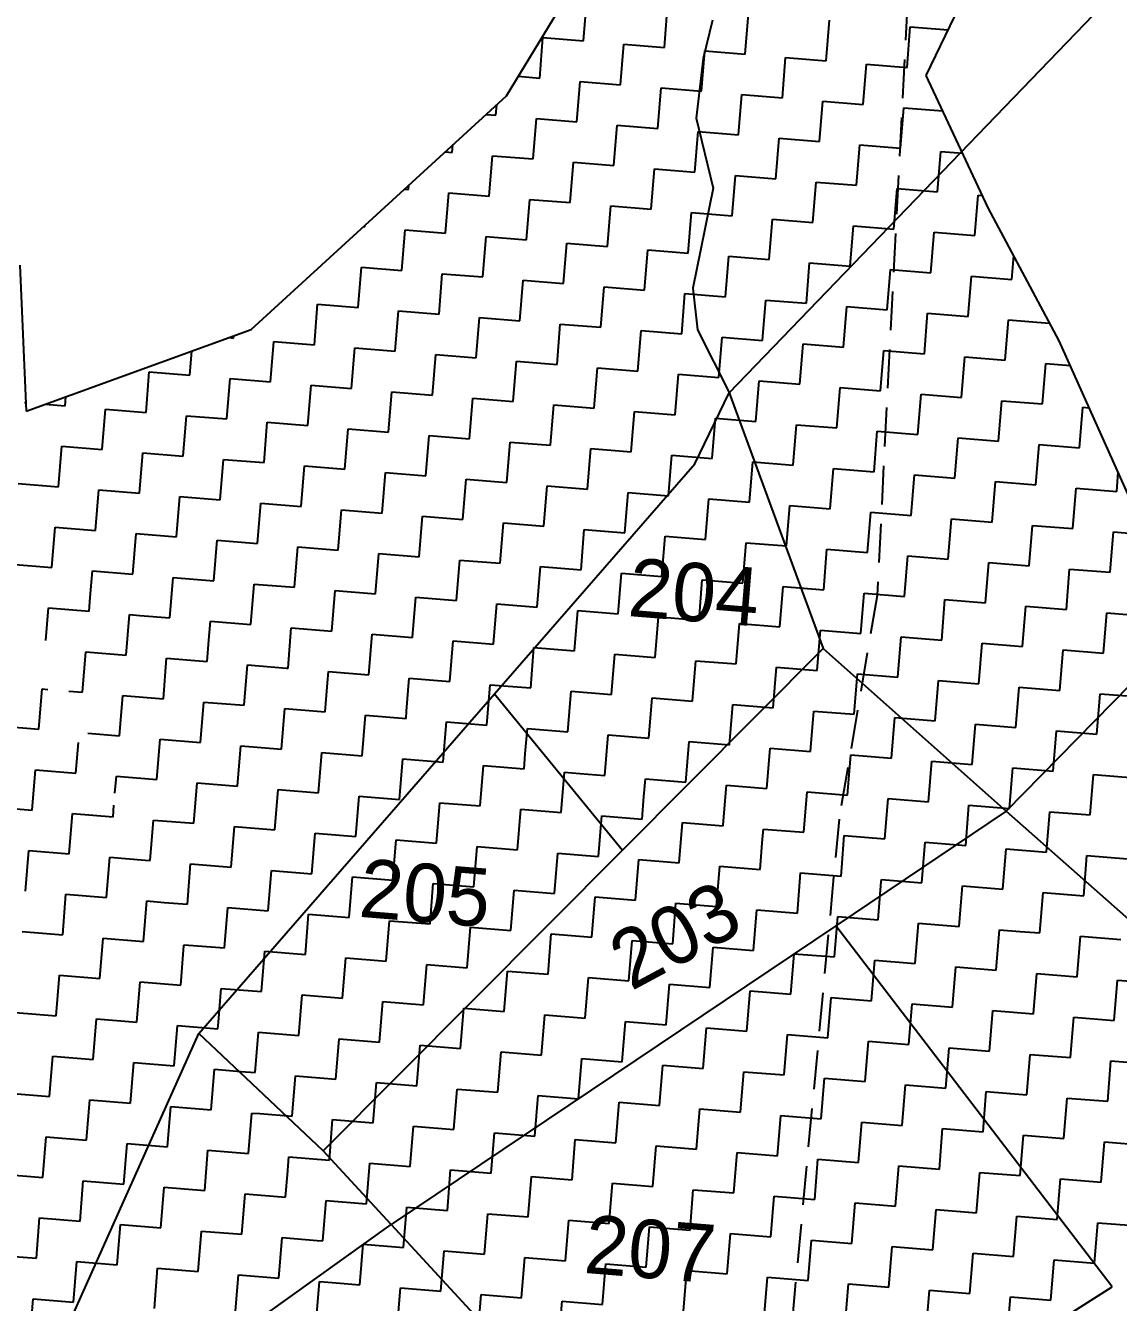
# Model space of a CAD drawing. Header units: metres. Extents: x 286589 to 288713, y 2001360 to 2004418.
# Drawn here: x 287884.9 to 288025.9, y 2002909.5 to 2003074.3 of the extents above; entities that cross this region are included whole.
import ezdxf
from ezdxf.enums import TextEntityAlignment as Align

# ---------------------------------------------------------------- set-up
doc = ezdxf.new("R2010")
doc.units = ezdxf.units.M
doc.header["$MEASUREMENT"] = 0
doc.linetypes.add('DASHED', pattern=[0.75, 0.5, -0.25])
for name, color, linetype in [('LINE_FOOTPATH', 1, 'DASHED'), ('LINE_WATER', 4, 'Continuous'), ('POLY_HATCH', 12, 'Continuous'), ('POLY_PARCEL', 6, 'Continuous'), ('TEXT_PARCEL', 7, 'Continuous')]:
    doc.layers.add(name, color=color, linetype=linetype)
doc.styles.add('TEXT_MAP', font='')
doc.styles.get('TEXT_MAP').set_extended_font_data('Kruti Dev 050')

msp = doc.modelspace()

# ---------------------------------------------------------------- linework, layer by layer
at = {"layer": 'LINE_FOOTPATH', "ltscale": 10}
for p, q in [((288002.48, 2003152.33), (287994.73, 2003000.75)), ((287994.73, 2003000.75), (287989.83, 2002971.91)), ((287989.83, 2002971.91), (287978.79, 2002854.1))]:
    msp.add_line(p, q, dxfattribs=at)
at = {"layer": 'LINE_WATER'}
for p, q in [((287973.5, 2003075.01), (287972.29, 2003070.03)), ((287972.29, 2003070.03), (287971.4, 2003062.34)), ((287971.4, 2003062.34), (287973.61, 2003053.33)), ((287973.61, 2003053.33), (287970.95, 2003040.43)), ((287970.95, 2003040.43), (287971.58, 2003035.03)), ((287971.58, 2003035.03), (287975.72, 2003026.79))]:
    msp.add_line(p, q, dxfattribs=at)
at = {"layer": 'POLY_HATCH'}
for p, q in [((288001.09, 2003067.84), (288015.21, 2003097.17)), ((287946.92, 2003065.22), (287959.12, 2003085.33)), ((288009.09, 2003050.78), (288001.09, 2003067.84)), ((287913.97, 2003035.08), (287946.92, 2003065.22)), ((288018.24, 2003033.62), (288009.09, 2003050.78)), ((287884.15, 2003043.38), (287884.96, 2003024.55)), ((287884.96, 2003024.55), (287913.97, 2003035.08)), ((288029.16, 2003009.28), (288018.24, 2003033.62))]:
    msp.add_line(p, q, dxfattribs=at)
at = {"layer": 'POLY_HATCH', "linetype": 'Continuous'}
for p, q in [((287956.85, 2003072.32), (287957.28, 2003077.54)), ((287967.29, 2003071.47), (287967.71, 2003076.68)), ((287977.72, 2003070.62), (287978.15, 2003075.83)), ((287988.16, 2003069.77), (287988.58, 2003074.98)), ((287951.21, 2003067.52), (287951.63, 2003072.74)), ((287951.63, 2003072.74), (287956.85, 2003072.32)), ((287998.6, 2003068.91), (287999.02, 2003074.13)), ((287999.02, 2003074.13), (288003.93, 2003073.73)), ((287961.64, 2003066.67), (287962.07, 2003071.89)), ((287962.07, 2003071.89), (287967.29, 2003071.47)), ((287972.08, 2003065.82), (287972.5, 2003071.04)), ((287972.5, 2003071.04), (287977.72, 2003070.62)), ((287982.52, 2003064.97), (287982.94, 2003070.19)), ((287982.94, 2003070.19), (287988.16, 2003069.77)), ((287992.95, 2003064.12), (287993.38, 2003069.34)), ((287993.38, 2003069.34), (287998.6, 2003068.91)), ((287948.45, 2003067.75), (287951.21, 2003067.52)), ((287956, 2003061.88), (287956.43, 2003067.1)), ((287956.43, 2003067.1), (287961.64, 2003066.67)), ((287966.44, 2003061.03), (287966.86, 2003066.25)), ((287966.86, 2003066.25), (287972.08, 2003065.82)), ((287976.87, 2003060.18), (287977.3, 2003065.4)), ((287977.3, 2003065.4), (287982.52, 2003064.97)), ((287987.31, 2003059.33), (287987.73, 2003064.55)), ((287987.73, 2003064.55), (287992.95, 2003064.12)), ((287945.56, 2003062.73), (287945.67, 2003064.08)), ((287997.74, 2003058.48), (287998.17, 2003063.7)), ((287998.17, 2003063.7), (288003.23, 2003063.28)), ((287944.31, 2003062.83), (287945.56, 2003062.73)), ((287950.36, 2003057.09), (287950.78, 2003062.31)), ((287950.78, 2003062.31), (287956, 2003061.88)), ((287960.79, 2003056.24), (287961.22, 2003061.46)), ((287961.22, 2003061.46), (287966.44, 2003061.03)), ((287971.23, 2003055.39), (287971.65, 2003060.61)), ((287971.65, 2003060.61), (287976.87, 2003060.18)), ((287981.67, 2003054.54), (287982.09, 2003059.75)), ((287982.09, 2003059.75), (287987.31, 2003059.33)), ((287939.04, 2003058.01), (287939.92, 2003057.94)), ((287939.92, 2003057.94), (287940, 2003058.89)), ((287992.1, 2003053.69), (287992.53, 2003058.9)), ((287992.53, 2003058.9), (287997.74, 2003058.48)), ((288002.54, 2003052.84), (288002.96, 2003058.05)), ((288002.96, 2003058.05), (288005.79, 2003057.82)), ((287944.71, 2003052.3), (287945.14, 2003057.51)), ((287945.14, 2003057.51), (287950.36, 2003057.09)), ((287955.15, 2003051.45), (287955.57, 2003056.66)), ((287955.57, 2003056.66), (287960.79, 2003056.24)), ((287965.59, 2003050.59), (287966.01, 2003055.81)), ((287966.01, 2003055.81), (287971.23, 2003055.39)), ((287976.02, 2003049.74), (287976.45, 2003054.96)), ((287976.45, 2003054.96), (287981.67, 2003054.54)), ((287933.76, 2003053.19), (287934.28, 2003053.15)), ((287934.28, 2003053.15), (287934.32, 2003053.7)), ((287986.46, 2003048.89), (287986.88, 2003054.11)), ((287986.88, 2003054.11), (287992.1, 2003053.69)), ((287996.89, 2003048.04), (287997.32, 2003053.26)), ((287997.32, 2003053.26), (288002.54, 2003052.84)), ((287939.07, 2003047.5), (287939.49, 2003052.72)), ((287939.49, 2003052.72), (287944.71, 2003052.3)), ((287949.51, 2003046.65), (287949.93, 2003051.87)), ((287949.93, 2003051.87), (287955.15, 2003051.45)), ((288007.33, 2003047.19), (288007.76, 2003052.41)), ((288007.76, 2003052.41), (288008.34, 2003052.36)), ((287959.94, 2003045.8), (287960.37, 2003051.02)), ((287960.37, 2003051.02), (287965.59, 2003050.59)), ((287970.38, 2003044.95), (287970.8, 2003050.17)), ((287970.8, 2003050.17), (287976.02, 2003049.74)), ((287928.49, 2003048.37), (287928.63, 2003048.35)), ((287928.63, 2003048.35), (287928.65, 2003048.51)), ((287980.81, 2003044.1), (287981.24, 2003049.32)), ((287981.24, 2003049.32), (287986.46, 2003048.89)), ((287991.25, 2003043.25), (287991.68, 2003048.47)), ((287991.68, 2003048.47), (287996.89, 2003048.04)), ((287933.43, 2003042.71), (287933.85, 2003047.93)), ((287933.85, 2003047.93), (287939.07, 2003047.5)), ((287943.86, 2003041.86), (287944.29, 2003047.08)), ((287944.29, 2003047.08), (287949.51, 2003046.65)), ((288001.69, 2003042.4), (288002.11, 2003047.62)), ((288002.11, 2003047.62), (288007.33, 2003047.19)), ((287954.3, 2003041.01), (287954.72, 2003046.23)), ((287954.72, 2003046.23), (287959.94, 2003045.8)), ((287964.73, 2003040.16), (287965.16, 2003045.38)), ((287965.16, 2003045.38), (287970.38, 2003044.95)), ((287927.78, 2003037.92), (287928.21, 2003043.14)), ((287928.21, 2003043.14), (287933.43, 2003042.71)), ((287975.17, 2003039.31), (287975.6, 2003044.53)), ((287975.6, 2003044.53), (287980.81, 2003044.1)), ((287985.61, 2003038.46), (287986.03, 2003043.67)), ((287986.03, 2003043.67), (287991.25, 2003043.25)), ((288012.12, 2003041.55), (288012.37, 2003044.62)), ((287938.22, 2003037.07), (287938.64, 2003042.28)), ((287938.64, 2003042.28), (287943.86, 2003041.86)), ((287948.66, 2003036.22), (287949.08, 2003041.43)), ((287949.08, 2003041.43), (287954.3, 2003041.01)), ((287996.04, 2003037.61), (287996.47, 2003042.82)), ((287996.47, 2003042.82), (288001.69, 2003042.4)), ((288006.48, 2003036.76), (288006.9, 2003041.97)), ((288006.9, 2003041.97), (288012.12, 2003041.55)), ((287959.09, 2003035.37), (287959.52, 2003040.58)), ((287959.52, 2003040.58), (287964.73, 2003040.16)), ((287922.14, 2003033.12), (287922.56, 2003038.34)), ((287922.56, 2003038.34), (287927.78, 2003037.92)), ((287969.53, 2003034.51), (287969.95, 2003039.73)), ((287969.95, 2003039.73), (287975.17, 2003039.31)), ((287979.96, 2003033.66), (287980.39, 2003038.88)), ((287980.39, 2003038.88), (287985.61, 2003038.46)), ((287932.58, 2003032.27), (287933, 2003037.49)), ((287933, 2003037.49), (287938.22, 2003037.07)), ((287943.01, 2003031.42), (287943.44, 2003036.64)), ((287943.44, 2003036.64), (287948.66, 2003036.22)), ((287990.4, 2003032.81), (287990.83, 2003038.03)), ((287990.83, 2003038.03), (287996.04, 2003037.61)), ((288000.84, 2003031.96), (288001.26, 2003037.18)), ((288001.26, 2003037.18), (288006.48, 2003036.76)), ((287953.45, 2003030.57), (287953.87, 2003035.79)), ((287953.87, 2003035.79), (287959.09, 2003035.37)), ((287963.88, 2003029.72), (287964.31, 2003034.94)), ((287964.31, 2003034.94), (287969.53, 2003034.51)), ((288011.27, 2003031.11), (288011.7, 2003036.33)), ((288011.7, 2003036.33), (288016.92, 2003035.9)), ((288016.92, 2003035.9), (288016.93, 2003036.08)), ((287911.06, 2003034.03), (287911.7, 2003033.98)), ((287911.7, 2003033.98), (287911.73, 2003034.27)), ((287916.5, 2003028.33), (287916.92, 2003033.55)), ((287916.92, 2003033.55), (287922.14, 2003033.12)), ((287974.32, 2003028.87), (287974.75, 2003034.09)), ((287974.75, 2003034.09), (287979.96, 2003033.66)), ((287984.76, 2003028.02), (287985.18, 2003033.24)), ((287985.18, 2003033.24), (287990.4, 2003032.81)), ((287906.06, 2003029.18), (287906.31, 2003032.31)), ((287926.93, 2003027.48), (287927.36, 2003032.7)), ((287927.36, 2003032.7), (287932.58, 2003032.27)), ((287937.37, 2003026.63), (287937.79, 2003031.85)), ((287937.79, 2003031.85), (287943.01, 2003031.42)), ((287995.19, 2003027.17), (287995.62, 2003032.39)), ((287995.62, 2003032.39), (288000.84, 2003031.96)), ((287947.8, 2003025.78), (287948.23, 2003031)), ((287948.23, 2003031), (287953.45, 2003030.57)), ((287958.24, 2003024.93), (287958.67, 2003030.15)), ((287958.67, 2003030.15), (287963.88, 2003029.72)), ((288005.63, 2003026.32), (288006.05, 2003031.54)), ((288006.05, 2003031.54), (288011.27, 2003031.11)), ((288016.07, 2003025.47), (288016.49, 2003030.69)), ((288016.49, 2003030.69), (288019.68, 2003030.43)), ((287900.42, 2003024.39), (287900.84, 2003029.61)), ((287900.84, 2003029.61), (287906.06, 2003029.18)), ((287910.85, 2003023.54), (287911.28, 2003028.76)), ((287911.28, 2003028.76), (287916.5, 2003028.33)), ((287968.68, 2003024.08), (287969.1, 2003029.3)), ((287969.1, 2003029.3), (287974.32, 2003028.87)), ((287979.11, 2003023.23), (287979.54, 2003028.45)), ((287979.54, 2003028.45), (287984.76, 2003028.02)), ((287921.29, 2003022.69), (287921.71, 2003027.91)), ((287921.71, 2003027.91), (287926.93, 2003027.48)), ((287931.72, 2003021.84), (287932.15, 2003027.06)), ((287932.15, 2003027.06), (287937.37, 2003026.63)), ((287989.55, 2003022.38), (287989.97, 2003027.6)), ((287989.97, 2003027.6), (287995.19, 2003027.17)), ((287999.99, 2003021.53), (288000.41, 2003026.74)), ((288000.41, 2003026.74), (288005.63, 2003026.32)), ((287884.76, 2003025.67), (287884.91, 2003025.65)), ((287887.42, 2003025.45), (287889.98, 2003025.24)), ((287889.98, 2003025.24), (287890.08, 2003026.41)), ((287942.16, 2003020.99), (287942.59, 2003026.21)), ((287942.59, 2003026.21), (287947.8, 2003025.78)), ((287952.6, 2003020.14), (287953.02, 2003025.35)), ((287953.02, 2003025.35), (287958.24, 2003024.93)), ((288010.42, 2003020.68), (288010.85, 2003025.89)), ((288010.85, 2003025.89), (288016.07, 2003025.47)), ((288020.86, 2003019.83), (288021.28, 2003025.04)), ((288021.28, 2003025.04), (288022.12, 2003024.97)), ((287894.77, 2003019.6), (287895.2, 2003024.82)), ((287895.2, 2003024.82), (287900.42, 2003024.39)), ((287905.21, 2003018.75), (287905.63, 2003023.96)), ((287905.63, 2003023.96), (287910.85, 2003023.54)), ((287963.03, 2003019.29), (287963.46, 2003024.5)), ((287963.46, 2003024.5), (287968.68, 2003024.08)), ((287973.47, 2003018.44), (287973.89, 2003023.65)), ((287973.89, 2003023.65), (287979.11, 2003023.23)), ((287915.65, 2003017.9), (287916.07, 2003023.11)), ((287916.07, 2003023.11), (287921.29, 2003022.69)), ((287926.08, 2003017.05), (287926.51, 2003022.26)), ((287926.51, 2003022.26), (287931.72, 2003021.84)), ((287983.91, 2003017.58), (287984.33, 2003022.8)), ((287984.33, 2003022.8), (287989.55, 2003022.38)), ((287994.34, 2003016.73), (287994.77, 2003021.95)), ((287994.77, 2003021.95), (287999.99, 2003021.53)), ((287889.13, 2003014.8), (287889.55, 2003020.02)), ((287889.55, 2003020.02), (287894.77, 2003019.6)), ((287936.52, 2003016.19), (287936.94, 2003021.41)), ((287936.94, 2003021.41), (287942.16, 2003020.99)), ((287946.95, 2003015.34), (287947.38, 2003020.56)), ((287947.38, 2003020.56), (287952.6, 2003020.14)), ((288004.78, 2003015.88), (288005.2, 2003021.1)), ((288005.2, 2003021.1), (288010.42, 2003020.68)), ((288015.21, 2003015.03), (288015.64, 2003020.25)), ((288015.64, 2003020.25), (288020.86, 2003019.83)), ((287899.57, 2003013.95), (287899.99, 2003019.17)), ((287899.99, 2003019.17), (287905.21, 2003018.75)), ((287957.39, 2003014.49), (287957.82, 2003019.71)), ((287957.82, 2003019.71), (287963.03, 2003019.29)), ((287967.83, 2003013.64), (287968.25, 2003018.86)), ((287968.25, 2003018.86), (287973.47, 2003018.44)), ((287910, 2003013.1), (287910.43, 2003018.32)), ((287910.43, 2003018.32), (287915.65, 2003017.9)), ((287920.44, 2003012.25), (287920.86, 2003017.47)), ((287920.86, 2003017.47), (287926.08, 2003017.05)), ((287978.26, 2003012.79), (287978.69, 2003018.01)), ((287978.69, 2003018.01), (287983.91, 2003017.58)), ((287988.7, 2003011.94), (287989.12, 2003017.16)), ((287989.12, 2003017.16), (287994.34, 2003016.73)), ((287883.91, 2003015.23), (287889.13, 2003014.8)), ((287930.87, 2003011.4), (287931.3, 2003016.62)), ((287931.3, 2003016.62), (287936.52, 2003016.19)), ((287941.31, 2003010.55), (287941.74, 2003015.77)), ((287941.74, 2003015.77), (287946.95, 2003015.34)), ((287999.13, 2003011.09), (287999.56, 2003016.31)), ((287999.56, 2003016.31), (288004.78, 2003015.88)), ((288009.57, 2003010.24), (288010, 2003015.46)), ((288010, 2003015.46), (288015.21, 2003015.03)), ((288025.65, 2003014.18), (288025.85, 2003016.66)), ((287893.92, 2003009.16), (287894.35, 2003014.38)), ((287894.35, 2003014.38), (287899.57, 2003013.95)), ((287904.36, 2003008.31), (287904.78, 2003013.53)), ((287904.78, 2003013.53), (287910, 2003013.1)), ((287951.75, 2003009.7), (287952.17, 2003014.92)), ((287952.17, 2003014.92), (287957.39, 2003014.49)), ((287962.18, 2003008.85), (287962.61, 2003014.07)), ((287962.61, 2003014.07), (287967.83, 2003013.64)), ((288020.01, 2003009.39), (288020.43, 2003014.61)), ((288020.43, 2003014.61), (288025.65, 2003014.18)), ((287914.79, 2003007.46), (287915.22, 2003012.68)), ((287915.22, 2003012.68), (287920.44, 2003012.25)), ((287925.23, 2003006.61), (287925.66, 2003011.83)), ((287925.66, 2003011.83), (287930.87, 2003011.4)), ((287972.62, 2003008), (287973.04, 2003013.22)), ((287973.04, 2003013.22), (287978.26, 2003012.79)), ((287983.06, 2003007.15), (287983.48, 2003012.37)), ((287983.48, 2003012.37), (287988.7, 2003011.94)), ((287935.67, 2003005.76), (287936.09, 2003010.98)), ((287936.09, 2003010.98), (287941.31, 2003010.55)), ((287946.1, 2003004.91), (287946.53, 2003010.13)), ((287946.53, 2003010.13), (287951.75, 2003009.7)), ((287993.49, 2003006.3), (287993.92, 2003011.52)), ((287993.92, 2003011.52), (287999.13, 2003011.09)), ((288003.93, 2003005.45), (288004.35, 2003010.67)), ((288004.35, 2003010.67), (288009.57, 2003010.24)), ((287888.28, 2003004.37), (287888.7, 2003009.59)), ((287888.7, 2003009.59), (287893.92, 2003009.16)), ((287898.71, 2003003.52), (287899.14, 2003008.74)), ((287899.14, 2003008.74), (287904.36, 2003008.31)), ((287956.54, 2003004.06), (287956.96, 2003009.27)), ((287956.96, 2003009.27), (287962.18, 2003008.85)), ((288014.36, 2003004.6), (288014.79, 2003009.81)), ((288014.79, 2003009.81), (288020.01, 2003009.39)), ((288024.8, 2003003.75), (288025.23, 2003008.96)), ((288025.23, 2003008.96), (288030.44, 2003008.54)), ((287909.15, 2003002.67), (287909.58, 2003007.88)), ((287909.58, 2003007.88), (287914.79, 2003007.46)), ((287919.59, 2003001.82), (287920.01, 2003007.03)), ((287920.01, 2003007.03), (287925.23, 2003006.61)), ((287966.98, 2003003.21), (287967.4, 2003008.42)), ((287967.4, 2003008.42), (287972.62, 2003008)), ((287977.41, 2003002.36), (287977.84, 2003007.57)), ((287977.84, 2003007.57), (287983.06, 2003007.15)), ((287930.02, 2003000.97), (287930.45, 2003006.18)), ((287930.45, 2003006.18), (287935.67, 2003005.76)), ((287940.46, 2003000.11), (287940.89, 2003005.33)), ((287940.89, 2003005.33), (287946.1, 2003004.91)), ((287987.85, 2003001.5), (287988.27, 2003006.72)), ((287988.27, 2003006.72), (287993.49, 2003006.3)), ((287998.28, 2003000.65), (287998.71, 2003005.87)), ((287998.71, 2003005.87), (288003.93, 2003005.45)), ((287883.06, 2003004.79), (287888.28, 2003004.37)), ((287893.22, 2003000.49), (287893.5, 2003003.94)), ((287893.5, 2003003.94), (287898.71, 2003003.52)), ((287950.9, 2002999.26), (287951.32, 2003004.48)), ((287951.32, 2003004.48), (287956.54, 2003004.06)), ((287961.33, 2002998.41), (287961.76, 2003003.63)), ((287961.76, 2003003.63), (287966.98, 2003003.21)), ((288008.72, 2002999.8), (288009.15, 2003005.02)), ((288009.15, 2003005.02), (288014.36, 2003004.6)), ((288019.16, 2002998.95), (288019.58, 2003004.17)), ((288019.58, 2003004.17), (288024.8, 2003003.75)), ((287903.51, 2002997.87), (287903.93, 2003003.09)), ((287903.93, 2003003.09), (287909.15, 2003002.67)), ((287913.94, 2002997.02), (287914.37, 2003002.24)), ((287914.37, 2003002.24), (287919.59, 2003001.82)), ((287971.77, 2002997.56), (287972.19, 2003002.78)), ((287972.19, 2003002.78), (287977.41, 2003002.36)), ((287982.2, 2002996.71), (287982.63, 2003001.93)), ((287982.63, 2003001.93), (287987.85, 2003001.5)), ((287893.07, 2002998.72), (287893.22, 2003000.49)), ((287924.38, 2002996.17), (287924.81, 2003001.39)), ((287924.81, 2003001.39), (287930.02, 2003000.97)), ((287934.82, 2002995.32), (287935.24, 2003000.54)), ((287935.24, 2003000.54), (287940.46, 2003000.11)), ((287992.64, 2002995.86), (287993.07, 2003001.08)), ((287993.07, 2003001.08), (287998.28, 2003000.65)), ((287887.51, 2002994.95), (287887.85, 2002999.15)), ((287887.85, 2002999.15), (287893.07, 2002998.72)), ((287945.25, 2002994.47), (287945.68, 2002999.69)), ((287945.68, 2002999.69), (287950.9, 2002999.26)), ((287955.69, 2002993.62), (287956.11, 2002998.84)), ((287956.11, 2002998.84), (287961.33, 2002998.41)), ((288003.08, 2002995.01), (288003.5, 2003000.23)), ((288003.5, 2003000.23), (288008.72, 2002999.8)), ((288013.51, 2002994.16), (288013.94, 2002999.38)), ((288013.94, 2002999.38), (288019.16, 2002998.95)), ((287897.86, 2002993.08), (287898.29, 2002998.3)), ((287898.29, 2002998.3), (287899.63, 2002998.19)), ((287899.63, 2002998.19), (287903.51, 2002997.87)), ((287908.53, 2002995), (287908.73, 2002997.45)), ((287908.73, 2002997.45), (287913.94, 2002997.02)), ((287966.12, 2002992.77), (287966.55, 2002997.99)), ((287966.55, 2002997.99), (287971.77, 2002997.56)), ((287976.56, 2002991.92), (287976.99, 2002997.14)), ((287976.99, 2002997.14), (287982.2, 2002996.71)), ((288023.95, 2002993.31), (288024.37, 2002998.53)), ((288024.37, 2002998.53), (288029.59, 2002998.1)), ((287918.74, 2002991.38), (287919.16, 2002996.6)), ((287919.16, 2002996.6), (287924.38, 2002996.17)), ((287929.17, 2002990.53), (287929.6, 2002995.75)), ((287929.6, 2002995.75), (287934.82, 2002995.32)), ((287987, 2002991.07), (287987.42, 2002996.29)), ((287987.42, 2002996.29), (287992.64, 2002995.86)), ((287997.43, 2002990.22), (287997.86, 2002995.44)), ((287997.86, 2002995.44), (288003.08, 2002995.01)), ((287908.3, 2002992.23), (287908.53, 2002995)), ((287939.61, 2002989.68), (287940.03, 2002994.9)), ((287940.03, 2002994.9), (287945.25, 2002994.47)), ((287950.05, 2002988.83), (287950.47, 2002994.05)), ((287950.47, 2002994.05), (287955.69, 2002993.62)), ((288007.87, 2002989.37), (288008.29, 2002994.59)), ((288008.29, 2002994.59), (288013.51, 2002994.16)), ((288018.31, 2002988.52), (288018.73, 2002993.73)), ((288018.73, 2002993.73), (288023.95, 2002993.31)), ((287892.22, 2002988.29), (287892.65, 2002993.51)), ((287892.65, 2002993.51), (287897.86, 2002993.08)), ((287902.66, 2002987.44), (287903.08, 2002992.66)), ((287903.08, 2002992.66), (287908.3, 2002992.23)), ((287960.48, 2002987.98), (287960.91, 2002993.2)), ((287960.91, 2002993.2), (287966.12, 2002992.77)), ((287970.92, 2002987.13), (287971.34, 2002992.34)), ((287971.34, 2002992.34), (287976.56, 2002991.92)), ((287913.09, 2002986.59), (287913.52, 2002991.81)), ((287913.52, 2002991.81), (287918.56, 2002991.39)), ((287918.56, 2002991.39), (287918.74, 2002991.38)), ((287923.84, 2002989.5), (287923.95, 2002990.95)), ((287923.95, 2002990.95), (287929.17, 2002990.53)), ((287981.35, 2002986.28), (287981.78, 2002991.49)), ((287981.78, 2002991.49), (287987, 2002991.07)), ((287991.79, 2002985.43), (287992.22, 2002990.64)), ((287992.22, 2002990.64), (287997.43, 2002990.22)), ((287886.58, 2002983.5), (287887, 2002988.71)), ((287887, 2002988.71), (287887.77, 2002988.65)), ((287923.53, 2002985.74), (287923.84, 2002989.5)), ((287934.04, 2002985.83), (287934.39, 2002990.1)), ((287934.39, 2002990.1), (287939.61, 2002989.68)), ((287944.4, 2002984.04), (287944.83, 2002989.25)), ((287944.83, 2002989.25), (287950.05, 2002988.83)), ((288002.23, 2002984.57), (288002.65, 2002989.79)), ((288002.65, 2002989.79), (288007.87, 2002989.37)), ((288012.66, 2002983.72), (288013.09, 2002988.94)), ((288013.09, 2002988.94), (288018.31, 2002988.52)), ((287890.45, 2002988.43), (287892.22, 2002988.29)), ((287897.01, 2002982.65), (287897.44, 2002987.86)), ((287897.44, 2002987.86), (287902.66, 2002987.44)), ((287954.84, 2002983.18), (287955.26, 2002988.4)), ((287955.26, 2002988.4), (287960.48, 2002987.98)), ((287965.27, 2002982.33), (287965.7, 2002987.55)), ((287965.7, 2002987.55), (287970.92, 2002987.13)), ((288023.1, 2002982.87), (288023.52, 2002988.09)), ((288023.52, 2002988.09), (288028.74, 2002987.67)), ((287907.45, 2002981.79), (287907.88, 2002987.01)), ((287907.88, 2002987.01), (287913.09, 2002986.59)), ((287917.89, 2002980.94), (287918.31, 2002986.16)), ((287918.31, 2002986.16), (287923.53, 2002985.74)), ((287933.97, 2002984.89), (287934.04, 2002985.83)), ((287975.71, 2002981.48), (287976.14, 2002986.7)), ((287976.14, 2002986.7), (287981.35, 2002986.28)), ((287986.15, 2002980.63), (287986.57, 2002985.85)), ((287986.57, 2002985.85), (287991.79, 2002985.43)), ((287881.36, 2002983.92), (287886.58, 2002983.5)), ((287928.32, 2002980.09), (287928.75, 2002985.31)), ((287928.75, 2002985.31), (287933.97, 2002984.89)), ((287938.76, 2002979.24), (287939.15, 2002984)), ((287939.15, 2002984), (287939.18, 2002984.46)), ((287939.18, 2002984.46), (287944.4, 2002984.04)), ((287996.58, 2002979.78), (287997.01, 2002985)), ((287997.01, 2002985), (288002.23, 2002984.57)), ((288007.02, 2002978.93), (288007.44, 2002984.15)), ((288007.44, 2002984.15), (288012.66, 2002983.72)), ((287892.92, 2002982.98), (287897.01, 2002982.65)), ((287901.81, 2002977), (287902.23, 2002982.22)), ((287902.23, 2002982.22), (287907.45, 2002981.79)), ((287949.35, 2002980.34), (287949.62, 2002983.61)), ((287949.62, 2002983.61), (287954.84, 2002983.18)), ((287959.63, 2002977.54), (287960.06, 2002982.76)), ((287960.06, 2002982.76), (287965.27, 2002982.33)), ((288017.46, 2002978.08), (288017.88, 2002983.3)), ((288017.88, 2002983.3), (288023.1, 2002982.87)), ((287891.37, 2002977.85), (287891.69, 2002981.77)), ((287912.24, 2002976.15), (287912.67, 2002981.37)), ((287912.67, 2002981.37), (287917.89, 2002980.94)), ((287922.68, 2002975.3), (287923.1, 2002980.52)), ((287923.1, 2002980.52), (287928.32, 2002980.09)), ((287970.07, 2002976.69), (287970.49, 2002981.91)), ((287970.49, 2002981.91), (287975.71, 2002981.48)), ((287980.5, 2002975.84), (287980.93, 2002981.06)), ((287980.93, 2002981.06), (287986.15, 2002980.63)), ((287933.11, 2002974.45), (287933.54, 2002979.67)), ((287933.54, 2002979.67), (287938.76, 2002979.24)), ((287943.55, 2002973.6), (287943.98, 2002978.82)), ((287943.98, 2002978.82), (287949.19, 2002978.39)), ((287949.19, 2002978.39), (287949.35, 2002980.34)), ((287990.94, 2002974.99), (287991.36, 2002980.21)), ((287991.36, 2002980.21), (287996.58, 2002979.78)), ((288001.38, 2002974.14), (288001.8, 2002979.36)), ((288001.8, 2002979.36), (288007.02, 2002978.93)), ((287885.73, 2002973.06), (287886.15, 2002978.28)), ((287886.15, 2002978.28), (287891.37, 2002977.85)), ((287896.41, 2002975.25), (287896.59, 2002977.43)), ((287896.59, 2002977.43), (287901.81, 2002977)), ((287953.99, 2002972.75), (287954.41, 2002977.97)), ((287954.41, 2002977.97), (287956.4, 2002977.8)), ((287956.4, 2002977.8), (287959.63, 2002977.54)), ((288011.81, 2002973.29), (288012.24, 2002978.51)), ((288012.24, 2002978.51), (288017.46, 2002978.08)), ((288022.25, 2002972.44), (288022.67, 2002977.66)), ((288022.67, 2002977.66), (288027.89, 2002977.23)), ((287906.6, 2002971.36), (287907.02, 2002976.58)), ((287907.02, 2002976.58), (287912.24, 2002976.15)), ((287917.04, 2002970.51), (287917.46, 2002975.73)), ((287917.46, 2002975.73), (287922.68, 2002975.3)), ((287964.66, 2002974.84), (287964.85, 2002977.12)), ((287964.85, 2002977.12), (287970.07, 2002976.69)), ((287974.87, 2002971.17), (287975.29, 2002976.27)), ((287975.29, 2002976.27), (287980.5, 2002975.84)), ((287927.47, 2002969.66), (287927.9, 2002974.87)), ((287927.9, 2002974.87), (287933.11, 2002974.45)), ((287937.91, 2002968.81), (287938.33, 2002974.02)), ((287938.33, 2002974.02), (287943.55, 2002973.6)), ((287964.42, 2002971.9), (287964.66, 2002974.84)), ((287985.3, 2002970.2), (287985.72, 2002975.41)), ((287985.72, 2002975.41), (287990.94, 2002974.99)), ((287995.73, 2002969.35), (287996.16, 2002974.56)), ((287996.16, 2002974.56), (288001.38, 2002974.14)), ((287880.51, 2002973.48), (287885.73, 2002973.06)), ((287890.52, 2002967.42), (287890.94, 2002972.63)), ((287890.94, 2002972.63), (287896.16, 2002972.21)), ((287896.16, 2002972.21), (287896.28, 2002973.7)), ((287948.34, 2002967.96), (287948.77, 2002973.17)), ((287948.77, 2002973.17), (287953.99, 2002972.75)), ((287958.78, 2002967.1), (287959.21, 2002972.32)), ((287959.21, 2002972.32), (287964.42, 2002971.9)), ((288006.17, 2002968.49), (288006.59, 2002973.71)), ((288006.59, 2002973.71), (288011.81, 2002973.29)), ((288016.6, 2002967.64), (288017.03, 2002972.86)), ((288017.03, 2002972.86), (288022.25, 2002972.44)), ((287900.96, 2002966.57), (287901.38, 2002971.78)), ((287901.38, 2002971.78), (287906.6, 2002971.36)), ((287911.39, 2002965.71), (287911.82, 2002970.93)), ((287911.82, 2002970.93), (287917.04, 2002970.51)), ((287969.22, 2002966.25), (287969.64, 2002971.47)), ((287969.64, 2002971.47), (287974.86, 2002971.05)), ((287974.86, 2002971.05), (287974.87, 2002971.17)), ((287979.97, 2002969.34), (287980.08, 2002970.62)), ((287980.08, 2002970.62), (287985.3, 2002970.2)), ((287921.83, 2002964.86), (287922.25, 2002970.08)), ((287922.25, 2002970.08), (287927.47, 2002969.66)), ((287932.26, 2002964.01), (287932.69, 2002969.23)), ((287932.69, 2002969.23), (287937.91, 2002968.81)), ((287979.65, 2002965.4), (287979.97, 2002969.34)), ((287990.18, 2002965.68), (287990.51, 2002969.77)), ((287990.51, 2002969.77), (287995.73, 2002969.35)), ((287884.88, 2002962.62), (287885.3, 2002967.84)), ((287885.3, 2002967.84), (287890.52, 2002967.42)), ((287942.7, 2002963.16), (287943.13, 2002968.38)), ((287943.13, 2002968.38), (287948.34, 2002967.96)), ((287953.14, 2002962.31), (287953.56, 2002967.53)), ((287953.56, 2002967.53), (287958.78, 2002967.1)), ((288000.52, 2002963.7), (288000.95, 2002968.92)), ((288000.95, 2002968.92), (288006.17, 2002968.49)), ((288010.96, 2002962.85), (288011.39, 2002968.07)), ((288011.39, 2002968.07), (288016.6, 2002967.64)), ((287895.31, 2002961.77), (287895.74, 2002966.99)), ((287895.74, 2002966.99), (287900.31, 2002966.62)), ((287900.31, 2002966.62), (287900.96, 2002966.57)), ((287905.75, 2002960.92), (287906.17, 2002966.14)), ((287906.17, 2002966.14), (287911.39, 2002965.71)), ((287963.57, 2002961.46), (287964, 2002966.68)), ((287964, 2002966.68), (287969.22, 2002966.25)), ((287974.01, 2002960.61), (287974.43, 2002965.83)), ((287974.43, 2002965.83), (287979.65, 2002965.4)), ((287990.09, 2002964.55), (287990.18, 2002965.68)), ((288021.4, 2002962), (288021.82, 2002967.22)), ((288021.82, 2002967.22), (288027.04, 2002966.79)), ((287916.18, 2002960.07), (287916.61, 2002965.29)), ((287916.61, 2002965.29), (287921.83, 2002964.86)), ((287926.62, 2002959.22), (287927.05, 2002964.44)), ((287927.05, 2002964.44), (287932.26, 2002964.01)), ((287984.45, 2002959.76), (287984.87, 2002964.98)), ((287984.87, 2002964.98), (287990.09, 2002964.55)), ((287995.28, 2002963.84), (287995.31, 2002964.13)), ((287995.31, 2002964.13), (288000.52, 2002963.7)), ((287937.06, 2002958.37), (287937.48, 2002963.59)), ((287937.48, 2002963.59), (287942.7, 2002963.16)), ((287947.49, 2002957.52), (287947.92, 2002962.74)), ((287947.92, 2002962.74), (287953.14, 2002962.31)), ((287994.88, 2002958.91), (287995.28, 2002963.84)), ((288005.49, 2002960.18), (288005.74, 2002963.28)), ((288005.74, 2002963.28), (288010.96, 2002962.85)), ((288015.75, 2002957.21), (288016.18, 2002962.43)), ((288016.18, 2002962.43), (288021.4, 2002962)), ((287889.67, 2002956.98), (287890.09, 2002962.2)), ((287890.09, 2002962.2), (287895.31, 2002961.77)), ((287900.11, 2002956.13), (287900.53, 2002961.35)), ((287900.53, 2002961.35), (287902.78, 2002961.16)), ((287902.78, 2002961.16), (287905.75, 2002960.92)), ((287957.93, 2002956.67), (287958.35, 2002961.89)), ((287958.35, 2002961.89), (287963.57, 2002961.46)), ((287968.37, 2002955.82), (287968.79, 2002961.04)), ((287968.79, 2002961.04), (287974.01, 2002960.61)), ((287910.54, 2002955.28), (287910.97, 2002960.5)), ((287910.97, 2002960.5), (287916.18, 2002960.07)), ((287920.98, 2002954.43), (287921.4, 2002959.65)), ((287921.4, 2002959.65), (287926.62, 2002959.22)), ((287978.8, 2002954.97), (287979.23, 2002960.19)), ((287979.23, 2002960.19), (287984.45, 2002959.76)), ((287989.24, 2002954.12), (287989.66, 2002959.33)), ((287989.66, 2002959.33), (287994.88, 2002958.91)), ((288005.32, 2002958.06), (288005.49, 2002960.18)), ((287884.45, 2002957.41), (287889.67, 2002956.98)), ((287931.41, 2002953.58), (287931.84, 2002958.8)), ((287931.84, 2002958.8), (287937.06, 2002958.37)), ((287941.85, 2002952.73), (287942.28, 2002957.94)), ((287942.28, 2002957.94), (287947.49, 2002957.52)), ((287999.67, 2002953.27), (288000.1, 2002958.48)), ((288000.1, 2002958.48), (288005.32, 2002958.06)), ((288010.11, 2002952.42), (288010.54, 2002957.63)), ((288010.54, 2002957.63), (288013.17, 2002957.42)), ((288013.17, 2002957.42), (288015.75, 2002957.21)), ((287894.46, 2002951.34), (287894.89, 2002956.55)), ((287894.89, 2002956.55), (287900.11, 2002956.13)), ((287952.29, 2002951.88), (287952.71, 2002957.09)), ((287952.71, 2002957.09), (287957.93, 2002956.67)), ((287962.72, 2002951.03), (287963.15, 2002956.24)), ((287963.15, 2002956.24), (287968.37, 2002955.82)), ((288020.8, 2002954.68), (288020.97, 2002956.78)), ((288020.97, 2002956.78), (288026.19, 2002956.36)), ((287904.9, 2002950.49), (287905.31, 2002955.56)), ((287905.31, 2002955.56), (287905.32, 2002955.7)), ((287905.32, 2002955.7), (287910.54, 2002955.28)), ((287915.33, 2002949.64), (287915.76, 2002954.85)), ((287915.76, 2002954.85), (287920.98, 2002954.43)), ((287973.16, 2002950.17), (287973.58, 2002955.39)), ((287973.58, 2002955.39), (287978.8, 2002954.97)), ((287983.59, 2002949.32), (287984.02, 2002954.54)), ((287984.02, 2002954.54), (287989.24, 2002954.12)), ((288020.55, 2002951.56), (288020.8, 2002954.68)), ((287925.77, 2002948.78), (287926.2, 2002954)), ((287926.2, 2002954), (287931.41, 2002953.58)), ((287936.21, 2002947.93), (287936.63, 2002953.15)), ((287936.63, 2002953.15), (287941.85, 2002952.73)), ((287994.03, 2002948.47), (287994.46, 2002953.69)), ((287994.46, 2002953.69), (287999.67, 2002953.27)), ((288004.47, 2002947.62), (288004.89, 2002952.84)), ((288004.89, 2002952.84), (288010.11, 2002952.42)), ((287888.82, 2002946.54), (287889.24, 2002951.76)), ((287889.24, 2002951.76), (287894.46, 2002951.34)), ((287899.25, 2002945.69), (287899.68, 2002950.91)), ((287899.68, 2002950.91), (287904.9, 2002950.49)), ((287946.64, 2002947.08), (287947.07, 2002952.3)), ((287947.07, 2002952.3), (287952.29, 2002951.88)), ((287957.08, 2002946.23), (287957.5, 2002951.45)), ((287957.5, 2002951.45), (287962.72, 2002951.03)), ((288014.9, 2002946.77), (288015.33, 2002951.99)), ((288015.33, 2002951.99), (288020.55, 2002951.56)), ((288025.34, 2002945.92), (288025.76, 2002951.14)), ((288025.76, 2002951.14), (288030.98, 2002950.71)), ((287909.76, 2002945.71), (287910.12, 2002950.06)), ((287910.12, 2002950.06), (287915.33, 2002949.64)), ((287920.13, 2002943.99), (287920.55, 2002949.21)), ((287920.55, 2002949.21), (287925.77, 2002948.78)), ((287967.51, 2002945.38), (287967.94, 2002950.6)), ((287967.94, 2002950.6), (287973.16, 2002950.17)), ((287977.95, 2002944.53), (287978.38, 2002949.75)), ((287978.38, 2002949.75), (287983.59, 2002949.32)), ((287930.56, 2002943.14), (287930.99, 2002948.36)), ((287930.99, 2002948.36), (287936.21, 2002947.93)), ((287988.39, 2002943.68), (287988.81, 2002948.9)), ((287988.81, 2002948.9), (287994.03, 2002948.47)), ((287998.82, 2002942.83), (287999.25, 2002948.05)), ((287999.25, 2002948.05), (288004.47, 2002947.62)), ((287883.6, 2002946.97), (287888.82, 2002946.54)), ((287893.61, 2002940.9), (287894.04, 2002946.12)), ((287894.04, 2002946.12), (287899.25, 2002945.69)), ((287941, 2002942.29), (287941.42, 2002947.51)), ((287941.42, 2002947.51), (287946.64, 2002947.08)), ((287951.44, 2002941.44), (287951.86, 2002946.66)), ((287951.86, 2002946.66), (287957.08, 2002946.23)), ((288009.26, 2002941.98), (288009.68, 2002947.2)), ((288009.68, 2002947.2), (288014.9, 2002946.77)), ((288019.7, 2002941.13), (288020.12, 2002946.35)), ((288020.12, 2002946.35), (288025.34, 2002945.92)), ((287904.05, 2002940.05), (287904.47, 2002945.27)), ((287904.47, 2002945.27), (287909.69, 2002944.84)), ((287909.69, 2002944.84), (287909.76, 2002945.71)), ((287914.48, 2002939.2), (287914.91, 2002944.42)), ((287914.91, 2002944.42), (287920.13, 2002943.99)), ((287961.87, 2002940.59), (287962.3, 2002945.81)), ((287962.3, 2002945.81), (287967.51, 2002945.38)), ((287972.31, 2002939.74), (287972.73, 2002944.96)), ((287972.73, 2002944.96), (287977.95, 2002944.53)), ((287924.92, 2002938.35), (287925.34, 2002943.57)), ((287925.34, 2002943.57), (287930.56, 2002943.14)), ((287935.36, 2002937.5), (287935.78, 2002942.72)), ((287935.78, 2002942.72), (287941, 2002942.29)), ((287982.74, 2002938.89), (287983.17, 2002944.11)), ((287983.17, 2002944.11), (287988.39, 2002943.68)), ((287993.18, 2002938.04), (287993.61, 2002943.26)), ((287993.61, 2002943.26), (287998.82, 2002942.83)), ((287887.97, 2002936.11), (287888.39, 2002941.33)), ((287888.39, 2002941.33), (287893.61, 2002940.9)), ((287945.79, 2002936.65), (287946.22, 2002941.87)), ((287946.22, 2002941.87), (287951.44, 2002941.44)), ((287956.23, 2002935.8), (287956.65, 2002941.01)), ((287956.65, 2002941.01), (287961.87, 2002940.59)), ((288003.62, 2002937.19), (288004.04, 2002942.4)), ((288004.04, 2002942.4), (288009.26, 2002941.98)), ((288014.05, 2002936.34), (288014.48, 2002941.55)), ((288014.48, 2002941.55), (288019.7, 2002941.13)), ((287898.4, 2002935.26), (287898.83, 2002940.48)), ((287898.83, 2002940.48), (287904.05, 2002940.05)), ((287908.84, 2002934.41), (287909.27, 2002939.62)), ((287909.27, 2002939.62), (287912.64, 2002939.35)), ((287912.64, 2002939.35), (287914.48, 2002939.2)), ((287966.66, 2002934.95), (287967.09, 2002940.16)), ((287967.09, 2002940.16), (287972.31, 2002939.74)), ((287977.1, 2002934.09), (287977.53, 2002939.31)), ((287977.53, 2002939.31), (287982.74, 2002938.89)), ((288024.49, 2002935.49), (288024.91, 2002940.7)), ((288024.91, 2002940.7), (288030.13, 2002940.28)), ((287919.28, 2002933.56), (287919.7, 2002938.77)), ((287919.7, 2002938.77), (287924.92, 2002938.35)), ((287929.71, 2002932.7), (287930.14, 2002937.92)), ((287930.14, 2002937.92), (287935.36, 2002937.5)), ((287987.54, 2002933.24), (287987.96, 2002938.46)), ((287987.96, 2002938.46), (287993.18, 2002938.04)), ((287882.75, 2002936.53), (287887.97, 2002936.11)), ((287940.15, 2002931.85), (287940.57, 2002937.07)), ((287940.57, 2002937.07), (287945.79, 2002936.65)), ((287950.58, 2002931), (287951.01, 2002936.22)), ((287951.01, 2002936.22), (287956.23, 2002935.8)), ((287997.97, 2002932.39), (287998.4, 2002937.61)), ((287998.4, 2002937.61), (288003.62, 2002937.19)), ((288008.41, 2002931.54), (288008.83, 2002936.76)), ((288008.83, 2002936.76), (288014.05, 2002936.34)), ((287892.76, 2002930.46), (287893.19, 2002935.68)), ((287893.19, 2002935.68), (287898.4, 2002935.26)), ((287903.2, 2002929.61), (287903.62, 2002934.83)), ((287903.62, 2002934.83), (287908.84, 2002934.41)), ((287961.02, 2002930.15), (287961.45, 2002935.37)), ((287961.45, 2002935.37), (287966.66, 2002934.95)), ((287971.46, 2002929.3), (287971.88, 2002934.52)), ((287971.88, 2002934.52), (287977.1, 2002934.09)), ((288018.85, 2002930.69), (288019.27, 2002935.91)), ((288019.27, 2002935.91), (288024.49, 2002935.49)), ((287913.63, 2002928.76), (287914.06, 2002933.98)), ((287914.06, 2002933.98), (287915.1, 2002933.9)), ((287915.1, 2002933.9), (287919.28, 2002933.56)), ((287924.07, 2002927.91), (287924.49, 2002933.13)), ((287924.49, 2002933.13), (287929.71, 2002932.7)), ((287981.89, 2002928.45), (287982.32, 2002933.67)), ((287982.32, 2002933.67), (287987.54, 2002933.24)), ((287992.33, 2002927.6), (287992.75, 2002932.82)), ((287992.75, 2002932.82), (287997.97, 2002932.39)), ((287934.5, 2002927.06), (287934.93, 2002932.28)), ((287934.93, 2002932.28), (287940.15, 2002931.85)), ((287944.94, 2002926.21), (287945.37, 2002931.43)), ((287945.37, 2002931.43), (287950.58, 2002931)), ((288002.77, 2002926.75), (288003.19, 2002931.97)), ((288003.19, 2002931.97), (288008.41, 2002931.54)), ((288013.2, 2002925.9), (288013.63, 2002931.12)), ((288013.63, 2002931.12), (288018.85, 2002930.69)), ((287887.12, 2002925.67), (287887.54, 2002930.89)), ((287887.54, 2002930.89), (287892.76, 2002930.46)), ((287897.55, 2002924.82), (287897.98, 2002930.04)), ((287897.98, 2002930.04), (287903.2, 2002929.61)), ((287955.38, 2002925.36), (287955.8, 2002930.58)), ((287955.8, 2002930.58), (287961.02, 2002930.15)), ((287965.81, 2002924.51), (287966.24, 2002929.73)), ((287966.24, 2002929.73), (287971.46, 2002929.3)), ((288023.64, 2002925.05), (288024.06, 2002930.27)), ((288024.06, 2002930.27), (288029.28, 2002929.84)), ((287907.99, 2002923.97), (287908.41, 2002929.19)), ((287908.41, 2002929.19), (287913.63, 2002928.76)), ((287918.66, 2002926.02), (287918.85, 2002928.34)), ((287918.85, 2002928.34), (287924.07, 2002927.91)), ((287976.25, 2002923.66), (287976.68, 2002928.88)), ((287976.68, 2002928.88), (287981.89, 2002928.45)), ((287986.69, 2002922.81), (287987.11, 2002928.03)), ((287987.11, 2002928.03), (287992.33, 2002927.6)), ((287881.9, 2002926.1), (287887.12, 2002925.67)), ((287928.86, 2002922.27), (287929.29, 2002927.49)), ((287929.29, 2002927.49), (287934.5, 2002927.06)), ((287939.3, 2002921.42), (287939.72, 2002926.64)), ((287939.72, 2002926.64), (287944.94, 2002926.21)), ((287997.12, 2002921.96), (287997.55, 2002927.18)), ((287997.55, 2002927.18), (288002.77, 2002926.75)), ((288007.56, 2002921.11), (288007.98, 2002926.32)), ((288007.98, 2002926.32), (288013.2, 2002925.9)), ((287891.91, 2002920.03), (287892.33, 2002925.25)), ((287892.33, 2002925.25), (287897.55, 2002924.82)), ((287918.43, 2002923.12), (287918.66, 2002926.02)), ((287949.73, 2002920.57), (287950.16, 2002925.79)), ((287950.16, 2002925.79), (287955.38, 2002925.36)), ((287960.17, 2002919.72), (287960.6, 2002924.93)), ((287960.6, 2002924.93), (287965.81, 2002924.51)), ((288017.99, 2002920.26), (288018.42, 2002925.47)), ((288018.42, 2002925.47), (288023.64, 2002925.05)), ((287902.35, 2002919.18), (287902.77, 2002924.4)), ((287902.77, 2002924.4), (287907.99, 2002923.97)), ((287912.78, 2002918.33), (287913.21, 2002923.54)), ((287913.21, 2002923.54), (287918.43, 2002923.12)), ((287970.61, 2002918.87), (287971.03, 2002924.08)), ((287971.03, 2002924.08), (287976.25, 2002923.66)), ((287981.04, 2002918.02), (287981.47, 2002923.23)), ((287981.47, 2002923.23), (287986.69, 2002922.81)), ((287923.22, 2002917.48), (287923.64, 2002922.69)), ((287923.64, 2002922.69), (287928.86, 2002922.27)), ((287933.65, 2002916.63), (287934.08, 2002921.84)), ((287934.08, 2002921.84), (287939.3, 2002921.42)), ((287991.48, 2002917.16), (287991.9, 2002922.38)), ((287991.9, 2002922.38), (287997.12, 2002921.96)), ((288001.91, 2002916.31), (288002.34, 2002921.53)), ((288002.34, 2002921.53), (288007.56, 2002921.11)), ((287886.27, 2002915.24), (287886.69, 2002920.45)), ((287886.69, 2002920.45), (287891.91, 2002920.03)), ((287896.7, 2002914.38), (287897.13, 2002919.6)), ((287897.13, 2002919.6), (287902.35, 2002919.18)), ((287944.09, 2002915.77), (287944.52, 2002920.99)), ((287944.52, 2002920.99), (287949.73, 2002920.57)), ((287954.53, 2002914.92), (287954.95, 2002920.14)), ((287954.95, 2002920.14), (287960.17, 2002919.72)), ((288012.35, 2002915.46), (288012.78, 2002920.68)), ((288012.78, 2002920.68), (288017.99, 2002920.26)), ((288022.79, 2002914.61), (288023.21, 2002919.83)), ((288023.21, 2002919.83), (288028.43, 2002919.41)), ((287907.14, 2002913.53), (287907.56, 2002918.75)), ((287907.56, 2002918.75), (287912.78, 2002918.33)), ((287917.57, 2002912.68), (287918, 2002917.9)), ((287918, 2002917.9), (287922.5, 2002917.53)), ((287964.96, 2002914.07), (287965.39, 2002919.29)), ((287965.39, 2002919.29), (287970.61, 2002918.87)), ((287975.4, 2002913.22), (287975.82, 2002918.44)), ((287975.82, 2002918.44), (287981.04, 2002918.02)), ((287922.5, 2002917.53), (287923.22, 2002917.48)), ((287928.01, 2002911.83), (287928.44, 2002917.05)), ((287928.44, 2002917.05), (287933.65, 2002916.63)), ((287985.84, 2002912.37), (287986.26, 2002917.59)), ((287986.26, 2002917.59), (287991.48, 2002917.16)), ((287996.27, 2002911.52), (287996.7, 2002916.74)), ((287996.7, 2002916.74), (288001.91, 2002916.31)), ((287881.05, 2002915.66), (287886.27, 2002915.24)), ((287891.06, 2002909.59), (287891.48, 2002914.81)), ((287891.48, 2002914.81), (287896.7, 2002914.38)), ((287938.45, 2002910.98), (287938.87, 2002916.2)), ((287938.87, 2002916.2), (287944.09, 2002915.77)), ((287948.88, 2002910.13), (287949.31, 2002915.35)), ((287949.31, 2002915.35), (287954.53, 2002914.92)), ((288006.71, 2002910.67), (288007.13, 2002915.89)), ((288007.13, 2002915.89), (288012.35, 2002915.46)), ((288017.14, 2002909.82), (288017.57, 2002915.04)), ((288017.57, 2002915.04), (288022.79, 2002914.61)), ((287901.5, 2002908.74), (287901.92, 2002913.96)), ((287901.92, 2002913.96), (287907.14, 2002913.53)), ((287911.93, 2002907.89), (287912.36, 2002913.11)), ((287912.36, 2002913.11), (287917.57, 2002912.68)), ((287959.32, 2002909.28), (287959.74, 2002914.5)), ((287959.74, 2002914.5), (287964.96, 2002914.07)), ((287969.76, 2002908.43), (287970.18, 2002913.65)), ((287970.18, 2002913.65), (287975.4, 2002913.22)), ((287922.37, 2002907.04), (287922.79, 2002912.26)), ((287922.79, 2002912.26), (287924.96, 2002912.08)), ((287924.96, 2002912.08), (287928.01, 2002911.83)), ((287932.8, 2002906.19), (287933.23, 2002911.41)), ((287933.23, 2002911.41), (287938.45, 2002910.98)), ((287980.19, 2002907.58), (287980.62, 2002912.8)), ((287980.62, 2002912.8), (287985.84, 2002912.37)), ((287990.63, 2002906.73), (287991.05, 2002911.95)), ((287991.05, 2002911.95), (287996.27, 2002911.52)), ((287885.42, 2002904.8), (287885.84, 2002910.02)), ((287885.84, 2002910.02), (287891.06, 2002909.59)), ((287943.24, 2002905.34), (287943.67, 2002910.56)), ((287943.67, 2002910.56), (287948.88, 2002910.13)), ((287953.68, 2002904.49), (287954.1, 2002909.71)), ((287954.1, 2002909.71), (287959.32, 2002909.28)), ((288001.06, 2002905.88), (288001.49, 2002911.1)), ((288001.49, 2002911.1), (288006.71, 2002910.67)), ((288011.5, 2002905.03), (288011.93, 2002910.25)), ((288011.93, 2002910.25), (288017.14, 2002909.82))]:
    msp.add_line(p, q, dxfattribs=at)
at = {"layer": 'POLY_PARCEL'}
for p, q in [((287975.66, 2003026.92), (288027.81, 2003081.03)), ((287971.24, 2003017.74), (287975.66, 2003026.92)), ((287975.66, 2003026.92), (287987.77, 2002993.92)), ((287945.38, 2002988.05), (287971.24, 2003017.74)), ((288011.4, 2002972.91), (288046.65, 2003008.94)), ((287987.77, 2002993.92), (287961.89, 2002967.91)), ((287987.77, 2002993.92), (288011.4, 2002972.91)), ((287907.23, 2002944.22), (287945.38, 2002988.05)), ((287945.38, 2002988.05), (287961.89, 2002967.91)), ((288011.4, 2002972.91), (287989.41, 2002958.14)), ((288011.4, 2002972.91), (288079.57, 2002912.67)), ((287961.89, 2002967.91), (287923.29, 2002929.12)), ((287989.41, 2002958.14), (287932.06, 2002919.6)), ((288025.05, 2002911.56), (287989.41, 2002958.14)), ((287878.85, 2002880.8), (287907.23, 2002944.22)), ((287923.29, 2002929.12), (287907.23, 2002944.22)), ((287932.06, 2002919.6), (287923.29, 2002929.12)), ((287899.03, 2002895.96), (287932.06, 2002919.6)), ((287932.06, 2002919.6), (287944.21, 2002906.41)), ((287971.22, 2002877.42), (288025.05, 2002911.56))]:
    msp.add_line(p, q, dxfattribs=at)

# ---------------------------------------------------------------- texts
at = {"layer": 'TEXT_PARCEL', "style": 'TEXT_MAP'}
for s, rotation, p in [('204', 355.34, (287970.84, 2002997.44)), ('205', 355.34, (287936.13, 2002958.63)), ('203', 28.2301, (287970.42, 2002953.65)), ('207', 355.34, (287965.17, 2002912.68))]:
    msp.add_text(s, height=7.539, rotation=rotation, dxfattribs=at).set_placement(p, align=Align.CENTER)

doc.saveas('drawing.dxf')
